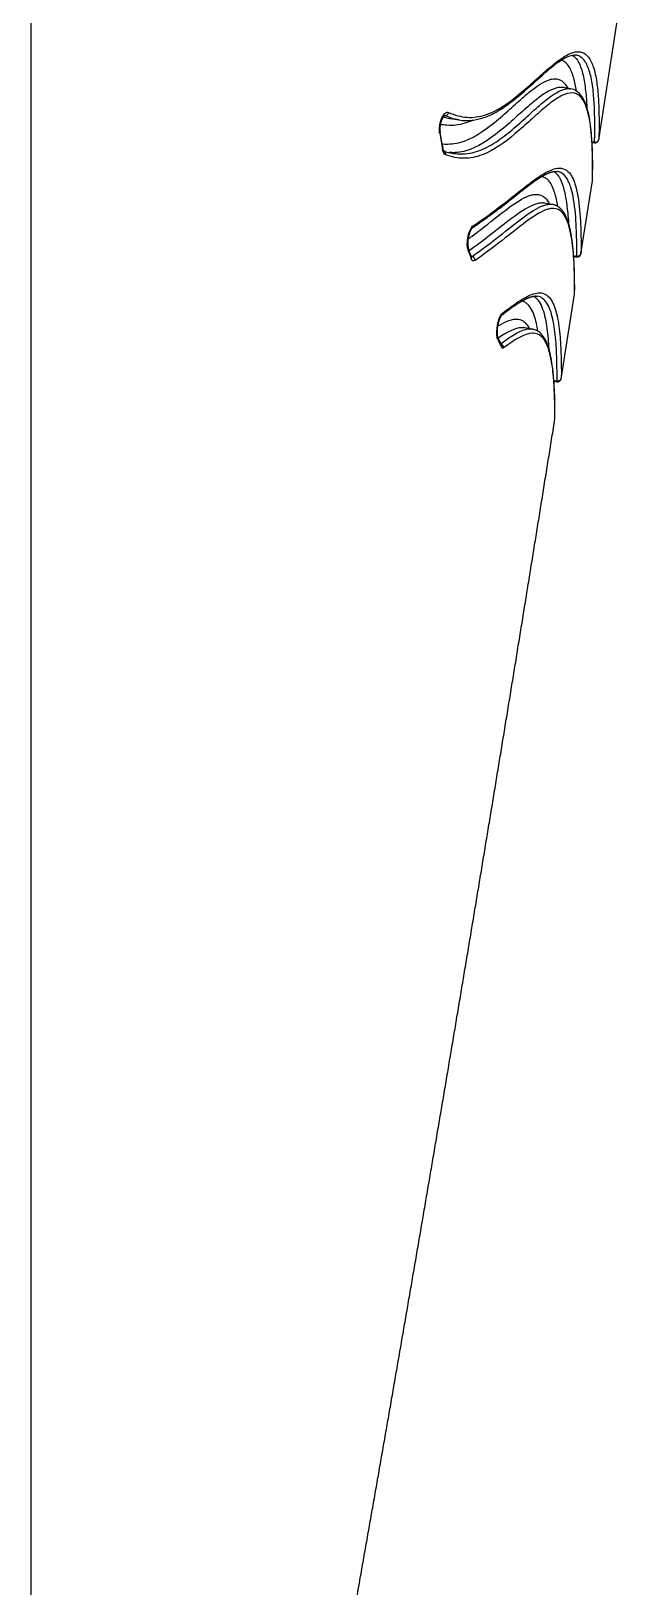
# Model space of a CAD drawing. Header units: millimetres. Extents: x 169 to 4368, y -1049 to 1924.
# Drawn here: x 489.339 to 489.808, y 1166.824 to 1168.066 of the extents above; entities that cross this region are included whole.
import ezdxf

# ---------------------------------------------------------------- set-up
doc = ezdxf.new("R2010")
doc.units = ezdxf.units.MM

msp = doc.modelspace()

# ---------------------------------------------------------------- linework, layer by layer
for p, q in [((489.3389, 1165.9548), (489.3389, 1202.9829)), ((489.7921, 1167.9788), (489.8081, 1168.082)), ((489.7696, 1168.0195), (489.7635, 1168.0205)), ((489.7635, 1168.0205), (489.7635, 1168.0205)), ((489.669, 1167.9982), (489.6687, 1167.9982)), ((489.6739, 1167.9957), (489.6803, 1167.9947)), ((489.7887, 1167.9769), (489.7867, 1167.9772)), ((489.7867, 1167.9766), (489.7886, 1167.9763)), ((489.7778, 1167.8877), (489.787, 1167.9459)), ((489.787, 1167.9463), (489.787, 1167.9468)), ((489.7548, 1167.9272), (489.7488, 1167.9282)), ((489.7488, 1167.9282), (489.7488, 1167.9282)), ((489.6902, 1167.8858), (489.6909, 1167.8857)), ((489.772, 1167.8863), (489.7744, 1167.886)), ((489.7721, 1167.8856), (489.7744, 1167.8852)), ((489.7621, 1167.7881), (489.7728, 1167.8555)), ((489.7728, 1167.8558), (489.7728, 1167.8568)), ((489.7388, 1167.8277), (489.7328, 1167.8287)), ((489.7562, 1167.7867), (489.7587, 1167.7863)), ((489.7562, 1167.786), (489.7586, 1167.7856)), ((489.757, 1167.7563), (489.757, 1167.7573))]:
    msp.add_line(p, q)
for centre, radius, start, end in [((489.682, 1167.9876), 0.0169, 140.6348, 189.0566), ((489.982, 1168.0323), 0.3206, 188.6597, 191.0428), ((489.9765, 1168.0321), 0.3148, 188.6096, 191.0139), ((489.7891, 1167.9793), 0.003, 260.5909, 347.4746), ((489.7891, 1167.9793), 0.003, 260.6096, 347.5912), ((489.775, 1167.9775), 0.0137, 355.3133, 357.9094), ((489.7892, 1167.9799), 0.003, 260.6383, 350.9501), ((489.7805, 1167.9798), 0.0116, 355.2983, 358.3188), ((489.7891, 1167.9793), 0.003, 347.4746, 351.136), ((489.6832, 1168.0117), 0.0444, 250.287, 260.1265), ((489.7769, 1167.9468), 0.0101, 355.3869, 358.4613), ((489.7088, 1167.8966), 0.0214, 147.2648, 191.0359), ((489.8045, 1167.9311), 0.123, 198.3042, 201.843), ((489.8088, 1167.9313), 0.1277, 198.3808, 201.8725), ((489.7749, 1167.8889), 0.00299, 260.4911, 351.0024), ((489.7749, 1167.8882), 0.003, 260.6582, 345.1808), ((489.7749, 1167.8882), 0.003, 260.6783, 345.2212), ((489.7538, 1167.8865), 0.0206, 356.4731, 358.6035), ((489.7644, 1167.8887), 0.0135, 355.8378, 359.0482), ((489.7749, 1167.8882), 0.003, 345.1808, 351.0575), ((489.758, 1167.8565), 0.0148, 356.0792, 359.3442), ((489.7381, 1167.8256), 0.0272, 152.2962, 188.7943), ((489.8329, 1167.8759), 0.1333, 204.0923, 207.1598), ((489.8358, 1167.8756), 0.1364, 204.152, 207.2191), ((489.7591, 1167.7886), 0.003, 260.7514, 345.0682), ((489.7591, 1167.7886), 0.003, 260.746, 345.1177), ((489.7443, 1167.7866), 0.0143, 356.0364, 358.865), ((489.7592, 1167.7893), 0.00299, 260.5421, 350.9494), ((489.7591, 1167.7886), 0.003, 345.0682, 350.9682), ((489.7498, 1167.789), 0.0123, 355.6297, 358.8946), ((489.7401, 1167.757), 0.0169, 356.266, 359.3313), ((489.754, 1167.7564), 0.003, 355.294, 358.4199)]:
    msp.add_arc(centre, radius, start, end)
for centre, major_axis, ratio, start_param, end_param in [((489.6695, 1168.0011), (0.00122, 0.00274), 0.915056, 3.421434, 4.942918), ((489.6623, 1167.9845), (-0.00297, -0.00045), 0.584909, 2.625308, 3.14199), ((489.6646, 1167.9713), (-0.00294, -0.00057), 0.637243, 2.605652, 3.142122), ((489.6671, 1167.9672), (-0.00101, -0.00283), 0.919342, 1.730908, 3.067651), ((489.6891, 1167.9107), (-0.00167, 0.00249), 0.898978, 3.141487, 4.009348), ((489.6849, 1167.8915), (-0.00285, -0.00095), 0.795205, 2.55297, 3.141717), ((489.6876, 1167.8842), (-0.00278, -0.00112), 0.831192, 2.507532, 3.142246), ((489.6905, 1167.8829), (-0.00172, 0.00246), 0.902087, 3.988268, 5.460122), ((489.7121, 1167.8406), (-0.00183, 0.00237), 0.928978, 3.141912, 3.928094), ((489.7084, 1167.8202), (-0.00274, -0.00123), 0.89663, 2.504598, 3.141086), ((489.7132, 1167.8131), (0.00179, -0.00241), 0.938014, 0.800864, 2.270663), ((489.7116, 1167.8136), (-0.00267, -0.00137), 0.915733, 2.460052, 3.141653)]:
    msp.add_ellipse(centre, major_axis=major_axis, ratio=ratio, start_param=start_param, end_param=end_param)
for points, knots in [([(489.6722, 1168.0006), (489.6772, 1167.9984), (489.6821, 1167.9971), (489.6895, 1167.9966), (489.692, 1167.9967), (489.6969, 1167.9973), (489.6993, 1167.9979), (489.7112, 1168.0018), (489.7203, 1168.0083), (489.7331, 1168.019), (489.7372, 1168.0227), (489.7452, 1168.0298), (489.749, 1168.0332), (489.7562, 1168.0393), (489.7596, 1168.042), (489.7659, 1168.0461), (489.7688, 1168.0477), (489.7742, 1168.0492), (489.7766, 1168.0493), (489.7799, 1168.0482), (489.7809, 1168.0476), (489.7827, 1168.046), (489.7836, 1168.0451), (489.7859, 1168.0417), (489.7872, 1168.0387), (489.7893, 1168.0316), (489.79, 1168.0276), (489.7912, 1168.0189), (489.7916, 1168.0143), (489.7921, 1168.0052), (489.7922, 1168.0006), (489.7923, 1167.9923), (489.7923, 1167.9886), (489.7922, 1167.9826), (489.7922, 1167.9805), (489.7921, 1167.9794)], [0, 0, 0, 0, 0.0625, 0.0625, 0.09375, 0.09375, 0.125, 0.125, 0.25, 0.25, 0.3125, 0.3125, 0.375, 0.375, 0.4375, 0.4375, 0.5, 0.5, 0.5625, 0.5625, 0.59375, 0.59375, 0.625, 0.625, 0.6875, 0.6875, 0.75, 0.75, 0.8125, 0.8125, 0.875, 0.875, 0.9375, 0.9375, 1, 1, 1, 1]), ([(489.6805, 1167.9946), (489.6839, 1167.9941), (489.6896, 1167.9939), (489.6995, 1167.9958), (489.7099, 1168.0004), (489.7228, 1168.0089), (489.7364, 1168.0208), (489.7488, 1168.0321), (489.7582, 1168.0399), (489.765, 1168.0444), (489.7703, 1168.0465), (489.7727, 1168.0466), (489.7738, 1168.0464)], [0, 0, 0, 0, 0.073451, 0.149976, 0.235698, 0.341054, 0.494709, 0.635335, 0.741117, 0.832197, 0.91597, 1, 1, 1, 1]), ([(489.7709, 1168.0464), (489.7724, 1168.0455), (489.7738, 1168.0441), (489.7765, 1168.0399), (489.7778, 1168.0368), (489.7798, 1168.0297), (489.7805, 1168.0256), (489.7817, 1168.0169), (489.7821, 1168.0123), (489.7824, 1168.0067), (489.7825, 1168.0057), (489.7825, 1168.0047)], [0, 0, 0, 0, 0.199088, 0.199088, 0.447824, 0.447824, 0.696561, 0.696561, 0.945298, 0.945298, 1, 1, 1, 1]), ([(489.7887, 1167.9769), (489.7887, 1167.978), (489.7888, 1167.9801), (489.7889, 1167.986), (489.7889, 1167.9897), (489.7888, 1167.998), (489.7887, 1168.0026), (489.7882, 1168.0117), (489.7878, 1168.0163), (489.7867, 1168.025), (489.7859, 1168.0291), (489.7838, 1168.0361), (489.7826, 1168.0391), (489.7802, 1168.0426), (489.7794, 1168.0435), (489.7775, 1168.0451), (489.7765, 1168.0457), (489.7749, 1168.0462), (489.7744, 1168.0464), (489.7738, 1168.0464)], [0, 0, 0, 0, 0.1383492, 0.1383492, 0.2766985, 0.2766985, 0.4150477, 0.4150477, 0.5533969, 0.5533969, 0.6917462, 0.6917462, 0.8300954, 0.8300954, 0.89927, 0.89927, 0.9684446, 0.9684446, 1, 1, 1, 1]), ([(489.7741, 1168.0177), (489.7736, 1168.0215), (489.7729, 1168.025), (489.7711, 1168.0317), (489.7698, 1168.0348), (489.7668, 1168.0395), (489.7649, 1168.0412), (489.7625, 1168.0421), (489.7622, 1168.0422), (489.7619, 1168.0423)], [0, 0, 0, 0, 0.289134, 0.289134, 0.621286, 0.621286, 0.953438, 0.953438, 1, 1, 1, 1]), ([(489.6668, 1167.9756), (489.6683, 1167.9754), (489.6698, 1167.9754), (489.6761, 1167.9754), (489.6808, 1167.9763), (489.6946, 1167.9816), (489.7036, 1167.9882), (489.7162, 1167.9989), (489.7202, 1168.0025), (489.728, 1168.0095), (489.7317, 1168.0128), (489.7423, 1168.0216), (489.7486, 1168.0258), (489.7552, 1168.0274), (489.7565, 1168.0275), (489.7583, 1168.0274), (489.7589, 1168.0273), (489.76, 1168.027), (489.7605, 1168.0268), (489.7631, 1168.0257), (489.7649, 1168.0239), (489.7667, 1168.021), (489.767, 1168.0204), (489.7673, 1168.0199)], [0, 0, 0, 0, 0.033357, 0.033357, 0.13831, 0.13831, 0.348214, 0.348214, 0.453167, 0.453167, 0.558119, 0.558119, 0.768024, 0.768024, 0.8205, 0.8205, 0.846738, 0.846738, 0.872976, 0.872976, 0.977929, 0.977929, 1, 1, 1, 1]), ([(489.7635, 1168.0205), (489.7632, 1168.0205), (489.7628, 1168.0206), (489.7612, 1168.0207), (489.7599, 1168.0205), (489.7531, 1168.0189), (489.7467, 1168.0146), (489.7359, 1168.0057), (489.7321, 1168.0024), (489.7243, 1167.9953), (489.7202, 1167.9917), (489.7075, 1167.9811), (489.6985, 1167.9745), (489.6849, 1167.9694), (489.6802, 1167.9685), (489.6746, 1167.9685), (489.6736, 1167.9686), (489.6726, 1167.9686)], [0, 0, 0, 0, 0.019239, 0.019239, 0.082823, 0.082823, 0.337156, 0.337156, 0.464322, 0.464322, 0.591489, 0.591489, 0.845822, 0.845822, 0.972989, 0.972989, 1, 1, 1, 1]), ([(489.787, 1167.9465), (489.787, 1167.9474), (489.7871, 1167.9494), (489.7871, 1167.9551), (489.7872, 1167.9587), (489.787, 1167.9667), (489.7869, 1167.9711), (489.7864, 1167.9802), (489.7861, 1167.9847), (489.785, 1167.9934), (489.7842, 1167.9975), (489.7823, 1168.0048), (489.7811, 1168.0079), (489.7789, 1168.0115), (489.778, 1168.0126), (489.7762, 1168.0143), (489.7753, 1168.015), (489.7721, 1168.0163), (489.7698, 1168.0164), (489.7646, 1168.0151), (489.7617, 1168.0138), (489.7556, 1168.0098), (489.7522, 1168.0073), (489.7452, 1168.0014), (489.7415, 1167.998), (489.7337, 1167.991), (489.7296, 1167.9873), (489.7171, 1167.9767), (489.7082, 1167.9702), (489.6942, 1167.965), (489.6894, 1167.964), (489.6821, 1167.964), (489.6796, 1167.9643), (489.6747, 1167.9652), (489.6723, 1167.9659), (489.6698, 1167.9667)], [0, 0, 0, 0, 0.0625, 0.0625, 0.125, 0.125, 0.1875, 0.1875, 0.25, 0.25, 0.3125, 0.3125, 0.375, 0.375, 0.40625, 0.40625, 0.4375, 0.4375, 0.5, 0.5, 0.5625, 0.5625, 0.625, 0.625, 0.6875, 0.6875, 0.75, 0.75, 0.875, 0.875, 0.9375, 0.9375, 0.96875, 0.96875, 1, 1, 1, 1]), ([(489.6761, 1167.9679), (489.6781, 1167.9676), (489.6801, 1167.9675), (489.6868, 1167.9674), (489.6915, 1167.9683), (489.7008, 1167.9716), (489.7053, 1167.974), (489.7143, 1167.9799), (489.7186, 1167.9833), (489.727, 1167.9903), (489.731, 1167.994), (489.7388, 1168.001), (489.7425, 1168.0044), (489.753, 1168.0133), (489.7593, 1168.0177), (489.7659, 1168.0195), (489.7671, 1168.0197), (489.7687, 1168.0196), (489.7692, 1168.0196), (489.7696, 1168.0195)], [0, 0, 0, 0, 0.050906, 0.050906, 0.174507, 0.174507, 0.298108, 0.298108, 0.421709, 0.421709, 0.54531, 0.54531, 0.668911, 0.668911, 0.916113, 0.916113, 0.977914, 0.977914, 1, 1, 1, 1]), ([(489.787, 1167.9468), (489.7871, 1167.9475), (489.7871, 1167.9494), (489.7872, 1167.9553), (489.7872, 1167.9654), (489.7867, 1167.9802), (489.7851, 1167.9953), (489.7823, 1168.0064), (489.779, 1168.0134), (489.7746, 1168.0179), (489.7714, 1168.0192), (489.7696, 1168.0195)], [0, 0, 0, 0, 0.083416, 0.173918, 0.28242, 0.445455, 0.61007, 0.730171, 0.833025, 0.921721, 1, 1, 1, 1]), ([(489.665, 1167.984), (489.6647, 1167.9858), (489.6648, 1167.988), (489.6652, 1167.9913), (489.6655, 1167.9924), (489.6661, 1167.9945), (489.6664, 1167.9954), (489.6672, 1167.9972), (489.6677, 1167.9979), (489.6686, 1167.9992), (489.6691, 1167.9997), (489.67, 1168.0004), (489.6705, 1168.0007), (489.6714, 1168.0009), (489.6718, 1168.0008), (489.6722, 1168.0006)], [0, 0, 0, 0, 0.25, 0.25, 0.375, 0.375, 0.5, 0.5, 0.625, 0.625, 0.75, 0.75, 0.875, 0.875, 1, 1, 1, 1]), ([(489.6678, 1167.9972), (489.6685, 1167.997), (489.6691, 1167.9968), (489.6712, 1167.9962), (489.6725, 1167.9959), (489.6739, 1167.9957)], [0, 0, 0, 0, 0.328572, 0.328572, 1, 1, 1, 1]), ([(489.6915, 1167.9944), (489.6894, 1167.9934), (489.6873, 1167.9926), (489.6804, 1167.9905), (489.6756, 1167.9899), (489.6689, 1167.9905), (489.6672, 1167.9907), (489.6655, 1167.9911)], [0, 0, 0, 0, 0.251958, 0.251958, 0.80687, 0.80687, 1, 1, 1, 1]), ([(489.6683, 1167.9699), (489.6683, 1167.9699), (489.6683, 1167.9699), (489.6683, 1167.9699), (489.6682, 1167.9699), (489.6682, 1167.97), (489.6682, 1167.97), (489.6681, 1167.9701), (489.6681, 1167.9702), (489.668, 1167.9703), (489.668, 1167.9704), (489.6679, 1167.9705), (489.6679, 1167.9707), (489.6678, 1167.9709), (489.6677, 1167.9711), (489.6677, 1167.9713), (489.6676, 1167.9715), (489.6676, 1167.9717), (489.6675, 1167.9718), (489.6675, 1167.9719)], [0, 0, 0, 0, 0.016062, 0.079391, 0.141319, 0.20244, 0.263184, 0.323725, 0.385621, 0.444716, 0.504735, 0.565643, 0.62741, 0.689976, 0.753263, 0.817178, 0.881619, 0.946481, 1, 1, 1, 1]), ([(489.6908, 1167.9082), (489.6911, 1167.9084), (489.6919, 1167.909), (489.6935, 1167.91), (489.6953, 1167.9113), (489.6972, 1167.9126), (489.699, 1167.9139), (489.7009, 1167.9152), (489.7027, 1167.9165), (489.7045, 1167.9178), (489.7063, 1167.9191), (489.7081, 1167.9204), (489.7098, 1167.9218), (489.7115, 1167.923), (489.7132, 1167.9243), (489.7148, 1167.9256), (489.7164, 1167.9268), (489.718, 1167.9281), (489.7196, 1167.9293), (489.7211, 1167.9305), (489.7225, 1167.9316), (489.7239, 1167.9327), (489.7253, 1167.9338), (489.7266, 1167.9348), (489.7278, 1167.9358), (489.7291, 1167.9368), (489.7302, 1167.9377), (489.7313, 1167.9386), (489.7324, 1167.9394), (489.7335, 1167.9402), (489.7345, 1167.941), (489.7355, 1167.9417), (489.7364, 1167.9425), (489.7374, 1167.9431), (489.7383, 1167.9438), (489.7391, 1167.9445), (489.74, 1167.9451), (489.7408, 1167.9457), (489.7416, 1167.9462), (489.7424, 1167.9468), (489.7431, 1167.9473), (489.7439, 1167.9477), (489.7446, 1167.9482), (489.7453, 1167.9486), (489.7459, 1167.9491), (489.7466, 1167.9495), (489.7472, 1167.9498), (489.7479, 1167.9502), (489.7485, 1167.9505), (489.749, 1167.9508), (489.7496, 1167.9511), (489.7502, 1167.9514), (489.7507, 1167.9517), (489.7512, 1167.9519), (489.7517, 1167.9521), (489.7522, 1167.9523), (489.7527, 1167.9525), (489.7532, 1167.9527), (489.7537, 1167.9529), (489.7541, 1167.953), (489.7545, 1167.9531), (489.755, 1167.9532), (489.7554, 1167.9533), (489.7558, 1167.9534), (489.7562, 1167.9535), (489.7565, 1167.9535), (489.7569, 1167.9536), (489.7573, 1167.9536), (489.7576, 1167.9536), (489.758, 1167.9536), (489.7583, 1167.9536), (489.7586, 1167.9536), (489.7589, 1167.9535), (489.759, 1167.9535), (489.759, 1167.9535)], [0, 0, 0, 0, 0.008235, 0.028989, 0.04981, 0.070691, 0.091626, 0.112609, 0.133773, 0.154584, 0.175421, 0.196223, 0.216947, 0.237552, 0.258001, 0.278261, 0.298306, 0.318114, 0.337671, 0.356964, 0.375989, 0.394498, 0.412332, 0.429655, 0.446496, 0.462886, 0.478856, 0.494434, 0.509648, 0.524522, 0.53908, 0.553341, 0.567327, 0.581052, 0.594534, 0.607787, 0.620824, 0.633656, 0.646295, 0.658391, 0.670415, 0.682246, 0.693894, 0.705369, 0.716682, 0.727841, 0.738855, 0.749731, 0.760479, 0.771103, 0.781327, 0.79168, 0.801934, 0.81209, 0.822152, 0.832126, 0.842016, 0.851827, 0.861564, 0.871235, 0.880847, 0.890408, 0.899927, 0.909416, 0.918902, 0.928508, 0.938152, 0.947849, 0.957618, 0.967482, 0.977464, 0.987588, 0.99788, 1, 1, 1, 1]), ([(489.6919, 1167.9102), (489.7, 1167.9156), (489.7076, 1167.9212), (489.722, 1167.9323), (489.7288, 1167.9377), (489.7381, 1167.9449), (489.7411, 1167.9471), (489.7454, 1167.95), (489.7468, 1167.9509), (489.7495, 1167.9525), (489.7508, 1167.9532), (489.7546, 1167.955), (489.757, 1167.9558), (489.7613, 1167.9563), (489.7632, 1167.956), (489.7667, 1167.9543), (489.7683, 1167.9529), (489.7703, 1167.95), (489.7709, 1167.9488), (489.7721, 1167.9464), (489.7726, 1167.945), (489.7749, 1167.9377), (489.776, 1167.9303), (489.7775, 1167.9151), (489.7777, 1167.9073), (489.7779, 1167.8992), (489.7779, 1167.8975), (489.7779, 1167.8959)], [0, 0, 0, 0, 0.1369015, 0.1369015, 0.273803, 0.273803, 0.3422538, 0.3422538, 0.3764791, 0.3764791, 0.4107045, 0.4107045, 0.4791553, 0.4791553, 0.547606, 0.547606, 0.6160568, 0.6160568, 0.6502821, 0.6502821, 0.6845075, 0.6845075, 0.821409, 0.821409, 0.9583105, 0.9583105, 1, 1, 1, 1]), ([(489.7593, 1167.9256), (489.7587, 1167.9294), (489.7579, 1167.933), (489.7561, 1167.9392), (489.755, 1167.9418), (489.7531, 1167.9449), (489.7524, 1167.9458), (489.7508, 1167.9474), (489.75, 1167.948), (489.7483, 1167.9489), (489.7475, 1167.9492), (489.7466, 1167.9494)], [0, 0, 0, 0, 0.3005998, 0.3005998, 0.5834797, 0.5834797, 0.7249197, 0.7249197, 0.8663596, 0.8663596, 1, 1, 1, 1]), ([(489.756, 1167.9535), (489.7568, 1167.953), (489.7575, 1167.9524), (489.759, 1167.951), (489.7597, 1167.9501), (489.7616, 1167.9471), (489.7627, 1167.9445), (489.7654, 1167.9356), (489.7665, 1167.9281), (489.7675, 1167.9178), (489.7677, 1167.915), (489.7679, 1167.9124)], [0, 0, 0, 0, 0.09822, 0.09822, 0.205008, 0.205008, 0.418582, 0.418582, 0.845731, 0.845731, 1, 1, 1, 1]), ([(489.7744, 1167.886), (489.7745, 1167.8878), (489.7745, 1167.8924), (489.7743, 1167.9047), (489.7741, 1167.9124), (489.7727, 1167.9275), (489.7716, 1167.935), (489.7692, 1167.9424), (489.7687, 1167.9437), (489.7676, 1167.9462), (489.767, 1167.9474), (489.765, 1167.9504), (489.7634, 1167.9518), (489.7608, 1167.9531), (489.76, 1167.9533), (489.759, 1167.9535)], [0, 0, 0, 0, 0.235888, 0.235888, 0.471775, 0.471775, 0.707663, 0.707663, 0.766635, 0.766635, 0.825607, 0.825607, 0.94355, 0.94355, 1, 1, 1, 1]), ([(489.6875, 1167.8994), (489.6921, 1167.9028), (489.6966, 1167.9062), (489.7077, 1167.9149), (489.7141, 1167.92), (489.7259, 1167.9287), (489.7313, 1167.9322), (489.7372, 1167.9344), (489.7383, 1167.9347), (489.7405, 1167.9352), (489.7416, 1167.9352), (489.7446, 1167.9351), (489.7464, 1167.9345), (489.7496, 1167.9323), (489.7509, 1167.9306), (489.7523, 1167.9282), (489.7524, 1167.9279), (489.7526, 1167.9276)], [0, 0, 0, 0, 0.149308, 0.149308, 0.387688, 0.387688, 0.626067, 0.626067, 0.685662, 0.685662, 0.745257, 0.745257, 0.864447, 0.864447, 0.983637, 0.983637, 1, 1, 1, 1]), ([(489.7488, 1167.9282), (489.7484, 1167.9283), (489.748, 1167.9283), (489.7465, 1167.9284), (489.7455, 1167.9283), (489.7432, 1167.9279), (489.7421, 1167.9276), (489.7361, 1167.9254), (489.7307, 1167.9219), (489.7188, 1167.9133), (489.7124, 1167.9082), (489.7002, 1167.8987), (489.6945, 1167.8944), (489.6885, 1167.8902)], [0, 0, 0, 0, 0.0301393, 0.0301393, 0.1038347, 0.1038347, 0.1775302, 0.1775302, 0.472312, 0.472312, 0.7670938, 0.7670938, 1, 1, 1, 1]), ([(489.6909, 1167.8857), (489.6986, 1167.891), (489.7058, 1167.8965), (489.7193, 1167.9071), (489.7257, 1167.9123), (489.7373, 1167.9209), (489.7426, 1167.9244), (489.7484, 1167.9266), (489.7495, 1167.9269), (489.7517, 1167.9273), (489.7527, 1167.9274), (489.7541, 1167.9273), (489.7545, 1167.9273), (489.7548, 1167.9272)], [0, 0, 0, 0, 0.27784, 0.27784, 0.555681, 0.555681, 0.833521, 0.833521, 0.902981, 0.902981, 0.972441, 0.972441, 1, 1, 1, 1]), ([(489.7728, 1167.8563), (489.7728, 1167.8581), (489.7728, 1167.8625), (489.7726, 1167.8741), (489.7724, 1167.8813), (489.7711, 1167.8959), (489.7701, 1167.9032), (489.7677, 1167.9121), (489.7667, 1167.9148), (489.7644, 1167.9191), (489.763, 1167.9208), (489.7599, 1167.9232), (489.7582, 1167.9238), (489.7552, 1167.924), (489.7541, 1167.9239), (489.752, 1167.9235), (489.7508, 1167.9232), (489.745, 1167.921), (489.7397, 1167.9175), (489.728, 1167.9089), (489.7217, 1167.9038), (489.7081, 1167.8932), (489.7009, 1167.8877), (489.6933, 1167.8824)], [0, 0, 0, 0, 0.125, 0.125, 0.25, 0.25, 0.375, 0.375, 0.4375, 0.4375, 0.5, 0.5, 0.5625, 0.5625, 0.59375, 0.59375, 0.625, 0.625, 0.75, 0.75, 0.875, 0.875, 1, 1, 1, 1]), ([(489.7728, 1167.8567), (489.7728, 1167.8568), (489.7728, 1167.8569), (489.7728, 1167.8572), (489.7728, 1167.8574), (489.7728, 1167.8577), (489.7728, 1167.8579), (489.7728, 1167.8582), (489.7728, 1167.8586), (489.7728, 1167.8589), (489.7729, 1167.8593), (489.7729, 1167.8596), (489.7729, 1167.86), (489.7729, 1167.8604), (489.7729, 1167.8609), (489.7729, 1167.8613), (489.7729, 1167.8618), (489.7729, 1167.8623), (489.7728, 1167.8628), (489.7728, 1167.8634), (489.7728, 1167.8639), (489.7728, 1167.8645), (489.7728, 1167.8651), (489.7728, 1167.8658), (489.7728, 1167.8664), (489.7728, 1167.8671), (489.7728, 1167.8678), (489.7728, 1167.8686), (489.7728, 1167.8693), (489.7727, 1167.8702), (489.7727, 1167.871), (489.7727, 1167.8719), (489.7727, 1167.8728), (489.7726, 1167.8737), (489.7726, 1167.8747), (489.7726, 1167.8758), (489.7725, 1167.8769), (489.7725, 1167.878), (489.7724, 1167.8792), (489.7724, 1167.8805), (489.7723, 1167.8818), (489.7722, 1167.8833), (489.7721, 1167.8848), (489.772, 1167.8864), (489.7719, 1167.8882), (489.7717, 1167.89), (489.7715, 1167.8919), (489.7714, 1167.8936), (489.7712, 1167.8952), (489.771, 1167.8967), (489.7708, 1167.8981), (489.7706, 1167.8995), (489.7704, 1167.9008), (489.7702, 1167.9021), (489.77, 1167.9033), (489.7698, 1167.9045), (489.7696, 1167.9056), (489.7694, 1167.9066), (489.7691, 1167.9077), (489.7689, 1167.9086), (489.7687, 1167.9096), (489.7684, 1167.9105), (489.7682, 1167.9113), (489.7679, 1167.9122), (489.7677, 1167.913), (489.7674, 1167.9138), (489.7672, 1167.9145), (489.7669, 1167.9152), (489.7666, 1167.9159), (489.7663, 1167.9166), (489.766, 1167.9173), (489.7657, 1167.9179), (489.7654, 1167.9185), (489.7651, 1167.9191), (489.7648, 1167.9197), (489.7645, 1167.9202), (489.7641, 1167.9207), (489.7638, 1167.9212), (489.7634, 1167.9217), (489.7631, 1167.9221), (489.7627, 1167.9226), (489.7624, 1167.923), (489.762, 1167.9234), (489.7616, 1167.9238), (489.7612, 1167.9241), (489.7609, 1167.9245), (489.7605, 1167.9248), (489.7601, 1167.9251), (489.7597, 1167.9253), (489.7593, 1167.9256), (489.7588, 1167.9258), (489.7584, 1167.9261), (489.758, 1167.9263), (489.7576, 1167.9265), (489.7571, 1167.9266), (489.7567, 1167.9268), (489.7562, 1167.9269), (489.7558, 1167.927), (489.7553, 1167.9271), (489.755, 1167.9272), (489.7548, 1167.9272), (489.7548, 1167.9272)], [0, 0, 0, 0, 0.007661, 0.015841, 0.023971, 0.03207, 0.040146, 0.048205, 0.05625, 0.064657, 0.072845, 0.081084, 0.089378, 0.097732, 0.106149, 0.114634, 0.123191, 0.131824, 0.140537, 0.149335, 0.158223, 0.167206, 0.176289, 0.18548, 0.19475, 0.204172, 0.213757, 0.223515, 0.23346, 0.243606, 0.253969, 0.26457, 0.275428, 0.286569, 0.298022, 0.309883, 0.321929, 0.334414, 0.347389, 0.360926, 0.375113, 0.390055, 0.405881, 0.422733, 0.440726, 0.459845, 0.479719, 0.497199, 0.513585, 0.529039, 0.543514, 0.557284, 0.571867, 0.585754, 0.599028, 0.61178, 0.624081, 0.635986, 0.647541, 0.658727, 0.669725, 0.680513, 0.691105, 0.701515, 0.711754, 0.721831, 0.731756, 0.741534, 0.751172, 0.760674, 0.770042, 0.779234, 0.788356, 0.797383, 0.80631, 0.815133, 0.823849, 0.832454, 0.840943, 0.849315, 0.857566, 0.865695, 0.873701, 0.881586, 0.889352, 0.897014, 0.904609, 0.912134, 0.919595, 0.926999, 0.934353, 0.941666, 0.948946, 0.956202, 0.963444, 0.97068, 0.977918, 0.985167, 0.992434, 0.999731, 1, 1, 1, 1]), ([(489.6877, 1167.8911), (489.6873, 1167.8923), (489.687, 1167.8939), (489.6871, 1167.8978), (489.6873, 1167.8999), (489.6882, 1167.9039), (489.6889, 1167.9058), (489.6899, 1167.9079), (489.6903, 1167.9086), (489.6911, 1167.9096), (489.6915, 1167.9099), (489.6919, 1167.9102)], [0, 0, 0, 0, 0.25, 0.25, 0.5, 0.5, 0.75, 0.75, 0.875, 0.875, 1, 1, 1, 1]), ([(489.6933, 1167.8824), (489.6927, 1167.882), (489.6921, 1167.8819), (489.6911, 1167.8824), (489.6907, 1167.8829), (489.6903, 1167.8838)], [0, 0, 0, 0, 0.5, 0.5, 1, 1, 1, 1]), ([(489.714, 1167.8383), (489.714, 1167.8383), (489.7145, 1167.8386), (489.7153, 1167.8393), (489.7164, 1167.8401), (489.7174, 1167.8409), (489.7184, 1167.8417), (489.7194, 1167.8424), (489.7204, 1167.8431), (489.7213, 1167.8438), (489.7222, 1167.8445), (489.7231, 1167.8451), (489.7239, 1167.8457), (489.7248, 1167.8463), (489.7256, 1167.8468), (489.7264, 1167.8473), (489.7271, 1167.8478), (489.7278, 1167.8483), (489.7286, 1167.8488), (489.7293, 1167.8492), (489.7299, 1167.8496), (489.7306, 1167.85), (489.7312, 1167.8504), (489.7319, 1167.8507), (489.7325, 1167.8511), (489.7331, 1167.8514), (489.7336, 1167.8517), (489.7342, 1167.8519), (489.7347, 1167.8522), (489.7353, 1167.8524), (489.7358, 1167.8526), (489.7363, 1167.8528), (489.7368, 1167.853), (489.7373, 1167.8532), (489.7377, 1167.8534), (489.7382, 1167.8535), (489.7386, 1167.8536), (489.739, 1167.8537), (489.7394, 1167.8538), (489.7399, 1167.8539), (489.7402, 1167.8539), (489.7406, 1167.854), (489.741, 1167.854), (489.7414, 1167.8541), (489.7417, 1167.8541), (489.7421, 1167.8541), (489.7424, 1167.854), (489.7427, 1167.854), (489.7429, 1167.854), (489.743, 1167.854)], [0, 0, 0, 0, 0.004539, 0.03442, 0.063613, 0.092156, 0.120085, 0.147434, 0.174232, 0.20051, 0.226293, 0.251508, 0.276275, 0.300584, 0.324461, 0.347931, 0.371015, 0.393734, 0.416105, 0.438148, 0.459877, 0.481308, 0.502455, 0.523333, 0.543953, 0.56433, 0.584475, 0.6044, 0.624118, 0.643641, 0.662981, 0.682152, 0.701167, 0.720039, 0.738785, 0.75742, 0.775962, 0.794431, 0.812847, 0.831234, 0.849617, 0.868018, 0.886468, 0.905004, 0.923679, 0.942749, 0.96207, 0.98169, 1, 1, 1, 1]), ([(489.715, 1167.8402), (489.7201, 1167.8441), (489.7248, 1167.8476), (489.7336, 1167.8533), (489.7376, 1167.8553), (489.743, 1167.8566), (489.7446, 1167.8567), (489.7478, 1167.8563), (489.7492, 1167.8557), (489.7531, 1167.8529), (489.7551, 1167.8497), (489.7583, 1167.8412), (489.7594, 1167.8358), (489.761, 1167.8244), (489.7614, 1167.8183), (489.762, 1167.8069), (489.7621, 1167.8016), (489.7622, 1167.7932), (489.7622, 1167.7902), (489.7621, 1167.7888)], [0, 0, 0, 0, 0.125, 0.125, 0.25, 0.25, 0.3125, 0.3125, 0.375, 0.375, 0.5, 0.5, 0.625, 0.625, 0.75, 0.75, 0.875, 0.875, 1, 1, 1, 1]), ([(489.7435, 1167.8259), (489.7428, 1167.8305), (489.7418, 1167.8348), (489.739, 1167.8428), (489.737, 1167.8462), (489.7339, 1167.8486), (489.7332, 1167.849), (489.7318, 1167.8496), (489.7311, 1167.8498), (489.7304, 1167.8499)], [0, 0, 0, 0, 0.356189, 0.356189, 0.790663, 0.790663, 0.899282, 0.899282, 1, 1, 1, 1]), ([(489.74, 1167.8539), (489.7404, 1167.8537), (489.7408, 1167.8535), (489.7437, 1167.8513), (489.7457, 1167.848), (489.7488, 1167.8393), (489.7499, 1167.8339), (489.7514, 1167.823), (489.7518, 1167.8175), (489.7521, 1167.8123)], [0, 0, 0, 0, 0.047415, 0.047415, 0.375911, 0.375911, 0.704407, 0.704407, 1, 1, 1, 1]), ([(489.7587, 1167.7863), (489.7587, 1167.7877), (489.7587, 1167.7907), (489.7587, 1167.799), (489.7586, 1167.8043), (489.758, 1167.8156), (489.7576, 1167.8217), (489.756, 1167.8331), (489.7549, 1167.8385), (489.7518, 1167.8471), (489.7498, 1167.8503), (489.7459, 1167.8531), (489.7445, 1167.8537), (489.743, 1167.854)], [0, 0, 0, 0, 0.182312, 0.182312, 0.364625, 0.364625, 0.546937, 0.546937, 0.72925, 0.72925, 0.911562, 0.911562, 1, 1, 1, 1]), ([(489.7113, 1167.8198), (489.7111, 1167.8202), (489.7109, 1167.8208), (489.7107, 1167.8223), (489.7106, 1167.8232), (489.7106, 1167.8252), (489.7107, 1167.8262), (489.7109, 1167.8284), (489.711, 1167.8296), (489.7116, 1167.833), (489.7122, 1167.8351), (489.7132, 1167.8376), (489.7136, 1167.8383), (489.7143, 1167.8395), (489.7146, 1167.8399), (489.715, 1167.8402)], [0, 0, 0, 0, 0.125, 0.125, 0.25, 0.25, 0.375, 0.375, 0.5, 0.5, 0.75, 0.75, 0.875, 0.875, 1, 1, 1, 1]), ([(489.7112, 1167.8299), (489.7166, 1167.8333), (489.7214, 1167.8355), (489.7271, 1167.8357), (489.7286, 1167.8355), (489.7306, 1167.8347), (489.7312, 1167.8344), (489.7325, 1167.8335), (489.7331, 1167.833), (489.7348, 1167.8313), (489.7358, 1167.8298), (489.7367, 1167.828)], [0, 0, 0, 0, 0.464879, 0.464879, 0.641965, 0.641965, 0.730508, 0.730508, 0.819051, 0.819051, 1, 1, 1, 1]), ([(489.7328, 1167.8287), (489.732, 1167.8288), (489.7313, 1167.8288), (489.7253, 1167.8287), (489.7189, 1167.8253), (489.7117, 1167.8204)], [0, 0, 0, 0, 0.127599, 0.127599, 1, 1, 1, 1]), ([(489.7138, 1167.816), (489.7228, 1167.8227), (489.7305, 1167.8276), (489.7374, 1167.8278), (489.7381, 1167.8278), (489.7388, 1167.8277)], [0, 0, 0, 0, 0.889182, 0.889182, 1, 1, 1, 1]), ([(489.757, 1167.7568), (489.757, 1167.7582), (489.757, 1167.7611), (489.7569, 1167.7689), (489.7568, 1167.7738), (489.7563, 1167.7843), (489.7559, 1167.7901), (489.7546, 1167.801), (489.7536, 1167.8062), (489.751, 1167.8151), (489.7493, 1167.8187), (489.7459, 1167.8222), (489.7447, 1167.8231), (489.7421, 1167.8242), (489.7406, 1167.8244), (489.7329, 1167.8242), (489.7251, 1167.8194), (489.7161, 1167.8126)], [0, 0, 0, 0, 0.125, 0.125, 0.25, 0.25, 0.375, 0.375, 0.5, 0.5, 0.625, 0.625, 0.6875, 0.6875, 0.75, 0.75, 1, 1, 1, 1]), ([(489.757, 1167.7572), (489.757, 1167.7575), (489.757, 1167.758), (489.7571, 1167.7589), (489.7571, 1167.76), (489.7571, 1167.7613), (489.7571, 1167.7628), (489.757, 1167.7645), (489.757, 1167.7664), (489.757, 1167.7686), (489.7569, 1167.771), (489.7569, 1167.7737), (489.7568, 1167.7767), (489.7566, 1167.7802), (489.7564, 1167.7841), (489.756, 1167.7888), (489.7556, 1167.7937), (489.755, 1167.7984), (489.7544, 1167.8022), (489.7538, 1167.8056), (489.7532, 1167.8086), (489.7525, 1167.8114), (489.7516, 1167.8139), (489.7508, 1167.8163), (489.7498, 1167.8185), (489.7488, 1167.8203), (489.7478, 1167.8218), (489.7467, 1167.8232), (489.7455, 1167.8244), (489.7443, 1167.8254), (489.7429, 1167.8263), (489.7416, 1167.8269), (489.7402, 1167.8274), (489.7393, 1167.8276), (489.7388, 1167.8277)], [0, 0, 0, 0, 0.026779, 0.052738, 0.078689, 0.104848, 0.131378, 0.158484, 0.186565, 0.215793, 0.246391, 0.278652, 0.312929, 0.350201, 0.391569, 0.438937, 0.495868, 0.542117, 0.582495, 0.618955, 0.652588, 0.684083, 0.717534, 0.749433, 0.780064, 0.809445, 0.834736, 0.858793, 0.884312, 0.909066, 0.932967, 0.956255, 0.979285, 1, 1, 1, 1])]:
    msp.add_open_spline(points, degree=3, knots=knots)
for points, degree in [([(489.68, 1167.9947), (489.6764, 1167.9953), (489.6727, 1167.9965), (489.669, 1167.9982)], 3), ([(489.6698, 1167.9667), (489.6687, 1167.9671), (489.6677, 1167.9686), (489.6673, 1167.9709)], 3), ([(489.7779, 1167.8959), (489.7779, 1167.8924), (489.7779, 1167.8897), (489.7779, 1167.8885)], 3), ([(489.7161, 1167.8126), (489.7155, 1167.8122), (489.7149, 1167.8124), (489.7145, 1167.8132)], 3), ([(489.5788, 1166.7027), (489.5998, 1166.8195), (489.6205, 1166.9364), (489.6408, 1167.0533), (489.6609, 1167.1703), (489.6807, 1167.2874), (489.7001, 1167.4044), (489.7193, 1167.5216), (489.7383, 1167.6387), (489.757, 1167.7559)], 9)]:
    msp.add_open_spline(points, degree=degree)

doc.saveas('drawing.dxf')
